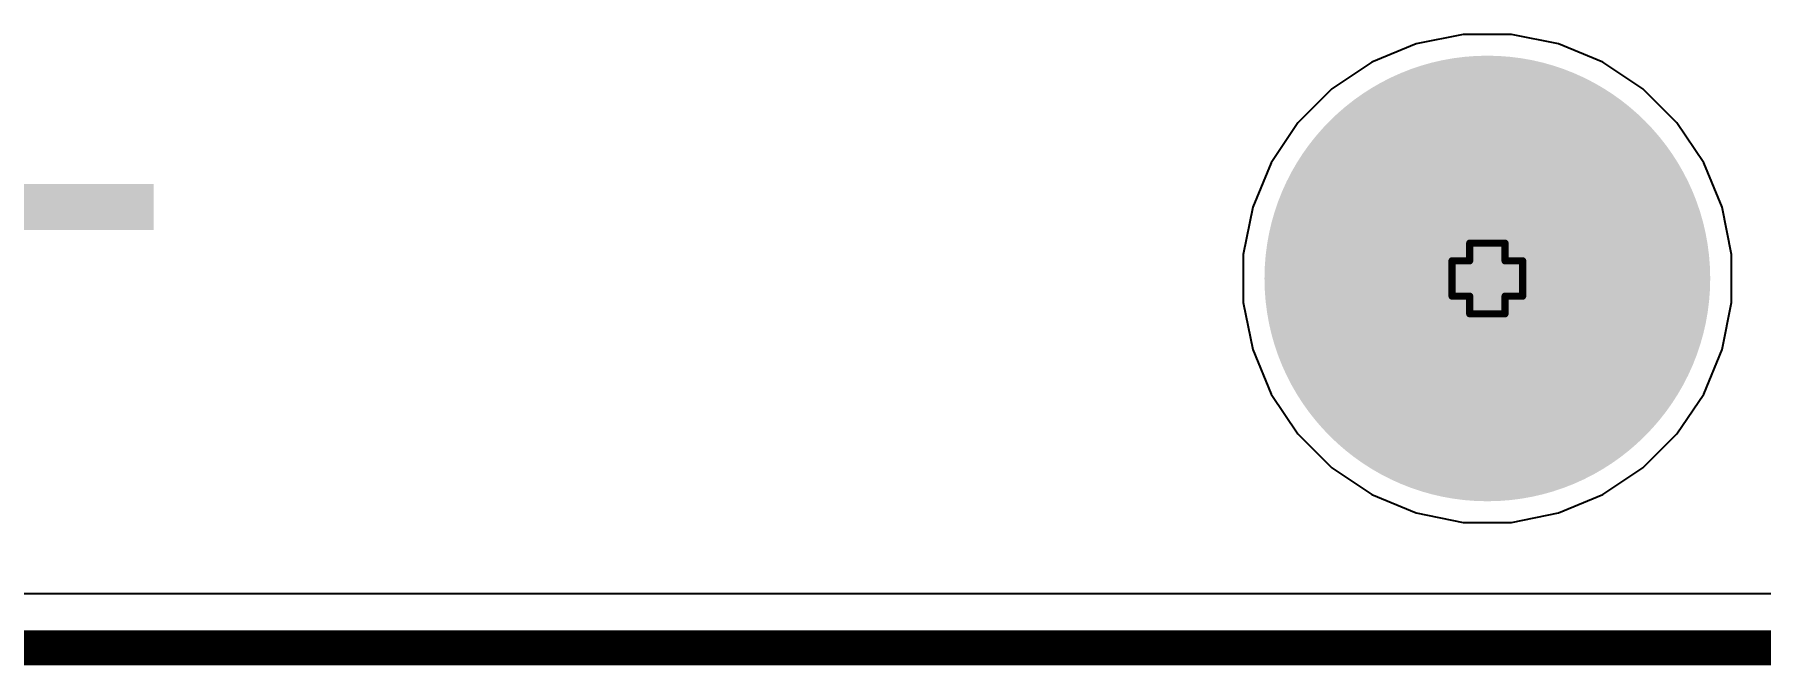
# Model space of a CAD drawing. Header units: inches. Extents: x -14 to 338, y 0 to 125.
# Drawn here: x 119.35 to 131.76, y -0.13 to 4.41 of the extents above; entities that cross this region are included whole.
import ezdxf

# ---------------------------------------------------------------- set-up
doc = ezdxf.new("R2010")
doc.units = ezdxf.units.IN
for name, color, linetype in [('Board Outline', 216, 'Continuous'), ('Bottom Layer', 5, 'Continuous'), ('Bottom Solder', 6, 'Continuous'), ('Drill Drawing', 1, 'Continuous'), ('Multi-Layer', 9, 'Continuous'), ('Pad Holes', 156, 'Continuous'), ('Top Layer', 1, 'Continuous'), ('Top Overlay', 2, 'Continuous'), ('Top Solder', 216, 'Continuous')]:
    doc.layers.add(name, color=color, linetype=linetype)
doc.styles.add('High Tower Text', font='', dxfattribs={"height": 0.2})
doc.styles.get('High Tower Text').set_extended_font_data('High Tower Text')

msp = doc.modelspace()

# ---------------------------------------------------------------- hatches: boundary and pattern name
at = {"layer": 'Bottom Layer'}
h = msp.add_hatch(color=5, dxfattribs=at)
edge = h.paths.add_edge_path()
edge.add_arc((129.795, 2.656), 1.5, 0, 360)
at = {"layer": 'Bottom Solder'}
h = msp.add_hatch(color=6, dxfattribs=at)
edge = h.paths.add_edge_path()
edge.add_arc((129.795, 2.656), 1.602, 0, 360)
at = {"layer": 'Multi-Layer'}
h = msp.add_hatch(color=9, dxfattribs=at)
edge = h.paths.add_edge_path()
edge.add_arc((129.795, 2.656), 1.5, 0, 360)
at = {"layer": 'Pad Holes'}
h = msp.add_hatch(color=7, dxfattribs=at)
edge = h.paths.add_edge_path()
edge.add_arc((129.795, 2.656), 1.5, 0, 360)
at = {"layer": 'Top Layer'}
h = msp.add_hatch(color=1, dxfattribs=at)
edge = h.paths.add_edge_path()
edge.add_arc((129.795, 2.656), 1.5, 0, 360)
at = {"layer": 'Top Solder'}
h = msp.add_hatch(color=216, dxfattribs=at)
edge = h.paths.add_edge_path()
edge.add_arc((129.795, 2.656), 1.602, 0, 360)

# ---------------------------------------------------------------- linework, layer by layer
at = {"layer": 'Board Outline', "const_width": 0.254}
msp.add_lwpolyline([(0, 0), (156.6, 0)], dxfattribs=at)
at = {"layer": 'Bottom Layer'}
for p, q in [((129.284, 4.343), (128.964, 4.211)), ((129.622, 4.41), (129.284, 4.343)), ((129.968, 4.41), (129.622, 4.41)), ((130.307, 4.343), (129.968, 4.41)), ((130.626, 4.211), (130.307, 4.343)), ((128.964, 4.211), (128.677, 4.019)), ((130.913, 4.019), (130.626, 4.211)), ((128.677, 4.019), (128.433, 3.774)), ((131.158, 3.774), (130.913, 4.019)), ((128.433, 3.774), (128.241, 3.487)), ((131.35, 3.487), (131.158, 3.774)), ((128.241, 3.487), (128.109, 3.168)), ((131.482, 3.168), (131.35, 3.487)), ((128.109, 3.168), (128.041, 2.829)), ((131.549, 2.829), (131.482, 3.168)), ((128.041, 2.829), (128.041, 2.484)), ((131.549, 2.484), (131.549, 2.829)), ((128.041, 2.484), (128.109, 2.145)), ((131.482, 2.145), (131.549, 2.484)), ((128.109, 2.145), (128.241, 1.825)), ((131.35, 1.825), (131.482, 2.145)), ((128.241, 1.825), (128.433, 1.538)), ((131.158, 1.538), (131.35, 1.825)), ((128.433, 1.538), (128.677, 1.294)), ((130.913, 1.294), (131.158, 1.538)), ((128.677, 1.294), (128.964, 1.102)), ((130.626, 1.102), (130.913, 1.294)), ((128.964, 1.102), (129.284, 0.97)), ((130.307, 0.97), (130.626, 1.102)), ((129.284, 0.97), (129.622, 0.902)), ((129.622, 0.902), (129.968, 0.902)), ((129.968, 0.902), (130.307, 0.97)), ((156.6, 0.388), (110.413, 0.388))]:
    msp.add_line(p, q, dxfattribs=at)
at = {"layer": 'Drill Drawing', "const_width": 0.0508}
for points in [[(129.668, 2.783), (129.668, 2.91)], [(129.668, 2.91), (129.922, 2.91)], [(129.922, 2.783), (129.922, 2.91)], [(129.541, 2.529), (129.541, 2.783)], [(129.541, 2.783), (129.668, 2.783)], [(129.922, 2.783), (130.049, 2.783)], [(130.049, 2.529), (130.049, 2.783)], [(129.541, 2.529), (129.668, 2.529)], [(129.668, 2.402), (129.668, 2.529)], [(129.922, 2.529), (130.049, 2.529)], [(129.922, 2.402), (129.922, 2.529)], [(129.668, 2.402), (129.922, 2.402)]]:
    msp.add_lwpolyline(points, dxfattribs=at)
at = {"layer": 'Drill Drawing', "const_width": 0.0254}
for points in [[(129.655, 2.91, 1), (129.681, 2.91, 1)], [(129.655, 2.91, 1), (129.681, 2.91, 1)], [(129.909, 2.91, 1), (129.935, 2.91, 1)], [(129.909, 2.91, 1), (129.935, 2.91, 1)], [(129.528, 2.783, 1), (129.554, 2.783, 1)], [(129.528, 2.783, 1), (129.554, 2.783, 1)], [(129.655, 2.783, 1), (129.681, 2.783, 1)], [(129.655, 2.783, 1), (129.681, 2.783, 1)], [(129.909, 2.783, 1), (129.935, 2.783, 1)], [(129.909, 2.783, 1), (129.935, 2.783, 1)], [(130.036, 2.783, 1), (130.062, 2.783, 1)], [(130.036, 2.783, 1), (130.062, 2.783, 1)], [(129.528, 2.529, 1), (129.554, 2.529, 1)], [(129.528, 2.529, 1), (129.554, 2.529, 1)], [(129.655, 2.529, 1), (129.681, 2.529, 1)], [(129.655, 2.529, 1), (129.681, 2.529, 1)], [(129.909, 2.529, 1), (129.935, 2.529, 1)], [(129.909, 2.529, 1), (129.935, 2.529, 1)], [(130.036, 2.529, 1), (130.062, 2.529, 1)], [(130.036, 2.529, 1), (130.062, 2.529, 1)], [(129.655, 2.402, 1), (129.681, 2.402, 1)], [(129.655, 2.402, 1), (129.681, 2.402, 1)], [(129.909, 2.402, 1), (129.935, 2.402, 1)], [(129.909, 2.402, 1), (129.935, 2.402, 1)]]:
    msp.add_lwpolyline(points, format="xyb", close=True, dxfattribs=at)
at = {"layer": 'Top Layer'}
for p, q in [((129.284, 4.343), (128.964, 4.211)), ((129.622, 4.41), (129.284, 4.343)), ((129.968, 4.41), (129.622, 4.41)), ((130.307, 4.343), (129.968, 4.41)), ((130.626, 4.211), (130.307, 4.343)), ((128.964, 4.211), (128.677, 4.019)), ((130.913, 4.019), (130.626, 4.211)), ((128.677, 4.019), (128.433, 3.774)), ((131.158, 3.774), (130.913, 4.019)), ((128.433, 3.774), (128.241, 3.487)), ((131.35, 3.487), (131.158, 3.774)), ((128.241, 3.487), (128.109, 3.168)), ((131.482, 3.168), (131.35, 3.487)), ((128.109, 3.168), (128.041, 2.829)), ((131.549, 2.829), (131.482, 3.168)), ((128.041, 2.829), (128.041, 2.484)), ((131.549, 2.484), (131.549, 2.829)), ((128.041, 2.484), (128.109, 2.145)), ((131.482, 2.145), (131.549, 2.484)), ((128.109, 2.145), (128.241, 1.825)), ((131.35, 1.825), (131.482, 2.145)), ((128.241, 1.825), (128.433, 1.538)), ((131.158, 1.538), (131.35, 1.825)), ((128.433, 1.538), (128.677, 1.294)), ((130.913, 1.294), (131.158, 1.538)), ((128.677, 1.294), (128.964, 1.102)), ((130.626, 1.102), (130.913, 1.294)), ((128.964, 1.102), (129.284, 0.97)), ((130.307, 0.97), (130.626, 1.102)), ((129.284, 0.97), (129.622, 0.902)), ((129.622, 0.902), (129.968, 0.902)), ((129.968, 0.902), (130.307, 0.97)), ((156.6, 0.388), (102.936, 0.388))]:
    msp.add_line(p, q, dxfattribs=at)

# ---------------------------------------------------------------- texts
at = {"layer": 'Top Overlay', "style": 'High Tower Text'}
msp.add_text('CHEMIST', height=3, dxfattribs=at).set_placement((102.247, 0.336))

doc.saveas('drawing.dxf')
